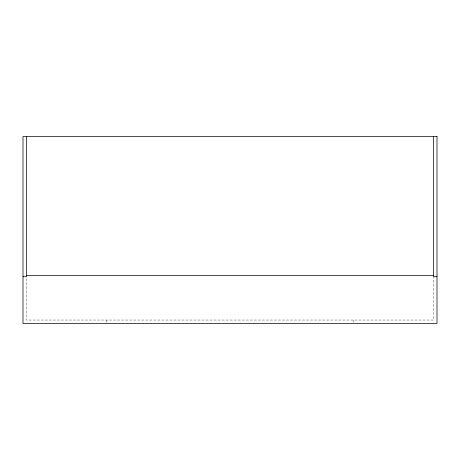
<?xml version="1.0" encoding="UTF-8"?>
<svg xmlns="http://www.w3.org/2000/svg" width="460" height="460" viewBox="0 0 460 460"><rect width="100%" height="100%" fill="white"/><g stroke="black" fill="none" stroke-linecap="round" stroke-linejoin="round"><path stroke-width="0.34" stroke-dasharray="2.3 1.72" d="M433.659 276.115L433.659 320.045L26.341 320.045L26.341 276.115M353.533 320.045L353.533 322.776M106.467 320.045L106.467 322.776"/><path stroke-width="0.69" d="M26.341 275.408L433.659 275.408M23 276.742L26.341 276.742L26.341 136.516M437 276.742L433.659 276.742L433.659 136.516M437 136.516L23 136.516L23 323.483L437 323.483L437 136.516"/></g></svg>
